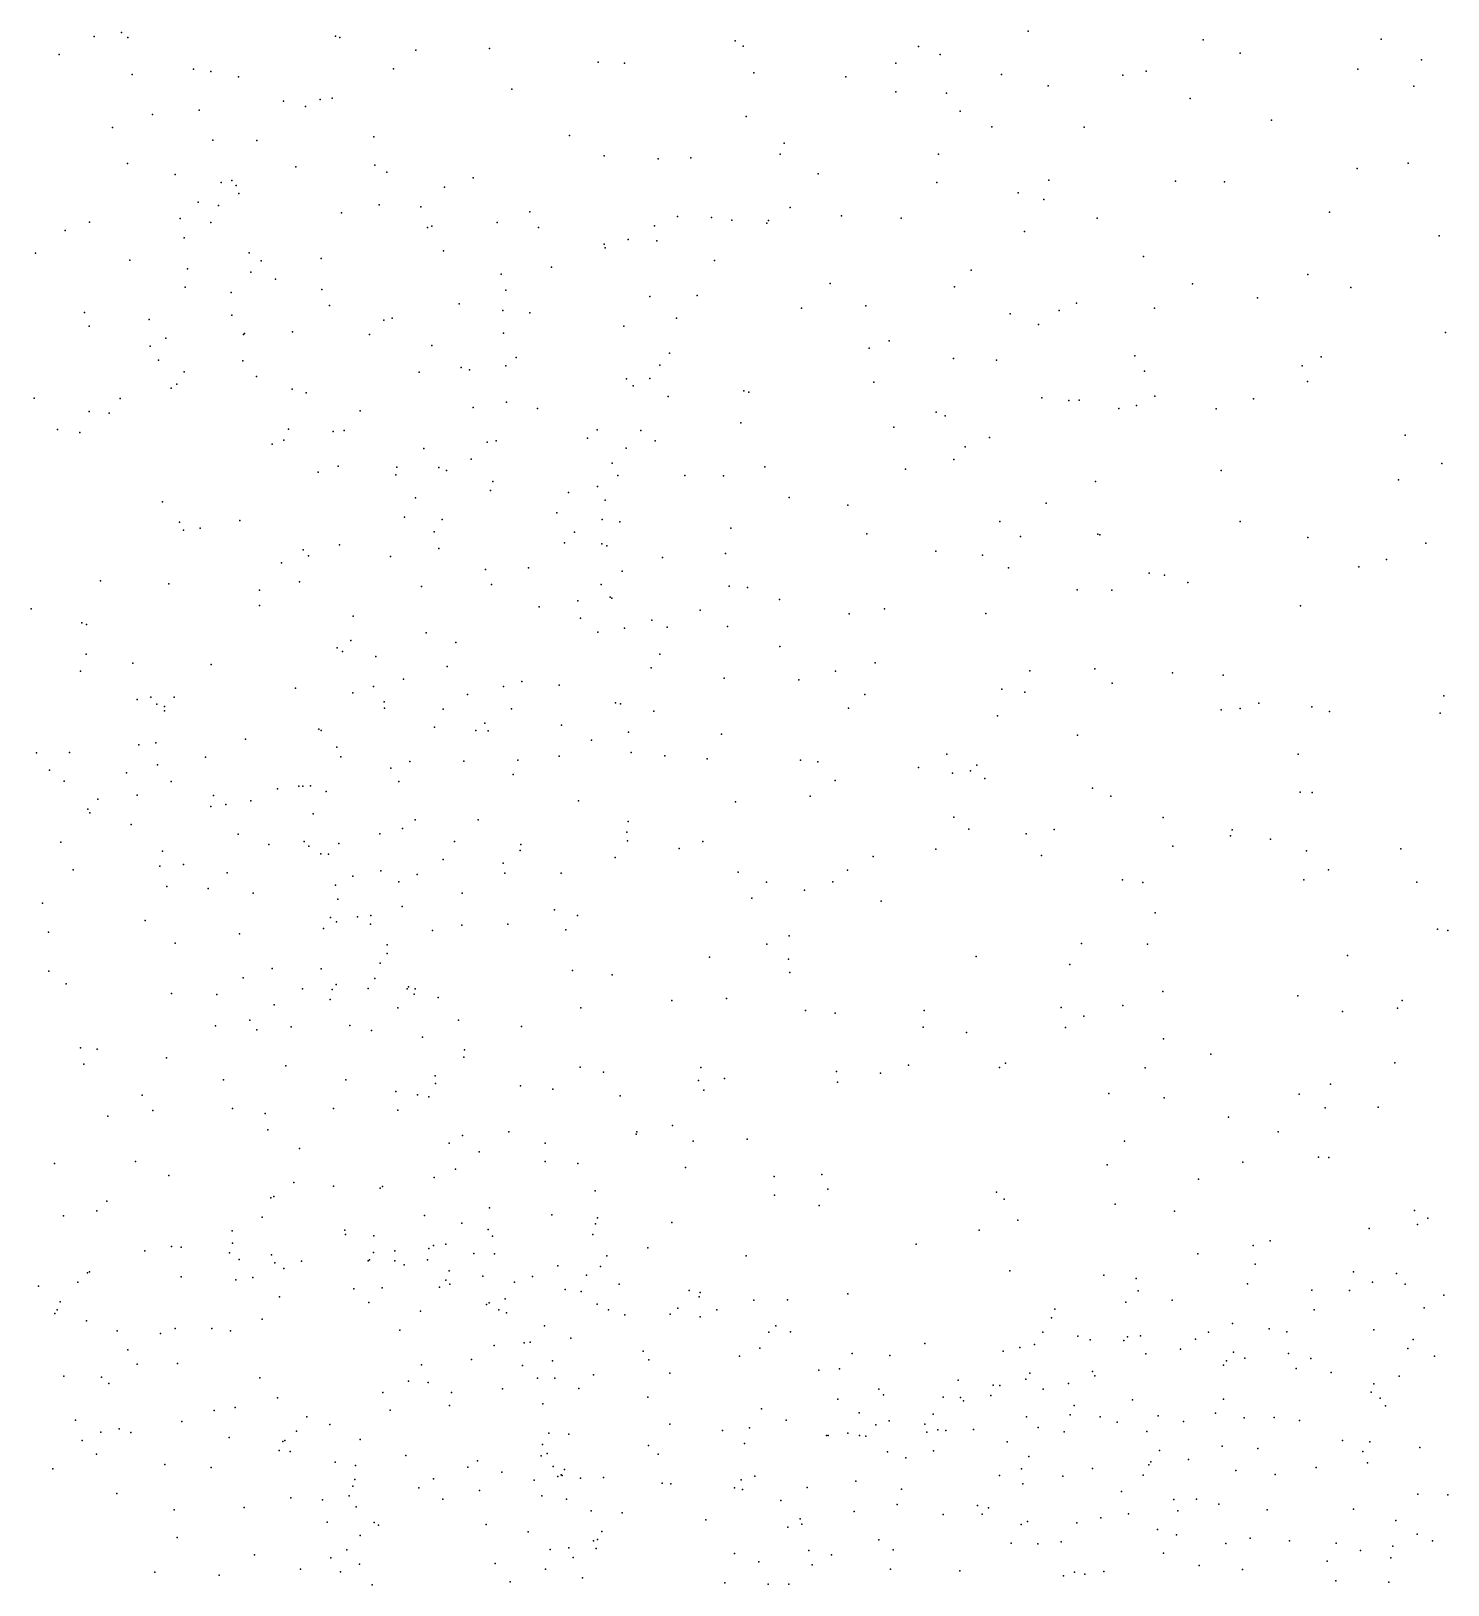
# Model space of a CAD drawing. Header units: metres. Extents: x -25 to 25, y -27.8 to 27.8.
# Drawn here: x -11.031 to -9.485, y 8.495 to 10.191 of the extents above; entities that cross this region are included whole.
import ezdxf

# ---------------------------------------------------------------- set-up
doc = ezdxf.new("R2010")
doc.units = ezdxf.units.M

msp = doc.modelspace()

# ---------------------------------------------------------------- linework, layer by layer
for p in [(-10.9618, 10.1854, -3.8056), (-10.9321, 10.1897, -3.5195), (-10.925, 10.1843, -4.3951), (-10.6984, 10.186, 12.0343), (-10.6939, 10.1845, 11.5086), (-10.2625, 10.1807, 17.246), (-9.9424, 10.1914, 3.8573), (-9.7517, 10.1819, 18.0868), (-9.5572, 10.1824, -1.871), (-11.0001, 10.1657, -14.2243), (-10.611, 10.1707, -13.2384), (-10.5304, 10.1723, 15.4967), (-10.2536, 10.175, 17.5571), (-10.0622, 10.1744, -6.3778), (-10.0385, 10.166, -12.1873), (-9.7112, 10.1673, -11.6834), (-9.5134, 10.1599, 11.2768), (-10.9203, 10.1439, -4.7034), (-10.8536, 10.1497, -3.2432), (-10.8347, 10.1472, 12.1819), (-10.8045, 10.1416, -4.2512), (-10.6351, 10.1502, -13.9138), (-10.4119, 10.1573, 15.638), (-10.3832, 10.1562, 10.4291), (-10.2418, 10.1457, 13.4591), (-10.087, 10.1564, 13.553), (-9.9716, 10.1439, 18.0118), (-9.8393, 10.1433, -13.0281), (-9.8137, 10.1478, 13.3963), (-9.5828, 10.15, 11.0982), (-10.5061, 10.1279, 13.1935), (-10.1416, 10.1413, 17.8274), (-10.087, 10.1251, 10.2736), (-9.9208, 10.1315, -13.329), (-9.5216, 10.1311, -5.7143), (-10.7551, 10.1148, -4.0082), (-10.7314, 10.1089, -12.6562), (-10.7154, 10.1166, 11.6712), (-10.702, 10.118, 10.7351), (-10.0318, 10.1238, -13.4895), (-9.7659, 10.1177, 13.5982), (-10.8983, 10.1005, -2.5809), (-10.8472, 10.1052, -1.6665), (-10.2504, 10.0982, 16.079), (-10.0169, 10.1039, 13.7441), (-9.6769, 10.0942, 13.2486), (-10.942, 10.086, -14.0168), (-10.6567, 10.0761, -13.4263), (-10.443, 10.0775, -1.6469), (-9.9823, 10.0868, -6.2506), (-9.8816, 10.0864, -12.6694), (-10.8325, 10.0725, 10.9619), (-10.7845, 10.0718, -4.5357), (-10.2132, 10.0572, 16.7713), (-10.209, 10.069, -6.1647), (-10.0406, 10.0571, 3.6971), (-10.9253, 10.0469, 12.9973), (-10.7419, 10.0433, 15.2026), (-10.6557, 10.0449, 13.2624), (-10.4053, 10.0552, 6.8468), (-10.3463, 10.0519, 13.6051), (-10.3107, 10.0531, -5.997), (-9.5834, 10.0414, -11.574), (-9.5279, 10.0474, 13.1157), (-10.8735, 10.0348, -4.8977), (-10.8233, 10.0262, 11.8462), (-10.8115, 10.0283, 11.4648), (-10.8069, 10.0228, -13.9974), (-10.6423, 10.0375, -4.1715), (-10.5482, 10.0314, -13.0006), (-10.1716, 10.0356, 3.8607), (-10.0422, 10.0262, -1.8635), (-9.9199, 10.0285, -11.9998), (-9.7819, 10.0275, 10.0256), (-9.7283, 10.0269, -11.422), (-10.8041, 10.0143, -16.2672), (-10.5794, 10.0211, 13.4699), (-9.9534, 10.0147, 18.152), (-9.9253, 10.0077, 3.8171), (-10.8484, 10.0048, 13.188), (-10.8262, 10.0012, 11.6917), (-10.6919, 9.9929, -3.6169), (-10.651, 10.0016, -5.7108), (-10.6052, 9.9994, -1.5995), (-10.4865, 9.9942, -16.5304), (-10.3254, 9.9891, 17.13), (-10.2023, 9.9989, 4.0807), (-10.1464, 9.9899, 10.2296), (-9.6138, 9.9938, -17.3919), (-10.9936, 9.9736, 12.1496), (-10.9671, 9.9829, -2.487), (-10.8679, 9.987, -2.6928), (-10.8347, 9.9826, -2.8544), (-10.5982, 9.977, -3.8156), (-10.5932, 9.9784, 15.3767), (-10.5219, 9.9825, 13.6257), (-10.4771, 9.9772, -11.6709), (-10.3502, 9.9788, -5.8663), (-10.2883, 9.9878, 16.2536), (-10.2661, 9.9851, 16.4163), (-10.2278, 9.9816, -17.1253), (-10.2259, 9.9845, -13.6771), (-10.0812, 9.9872, -5.9882), (-9.9465, 9.9727, 13.8686), (-9.8673, 9.9872, -13.3046), (-10.8635, 9.9656, 14.892), (-10.4052, 9.9588, 6.6656), (-10.3792, 9.964, -13.7447), (-10.3478, 9.9624, 17.535), (-9.4939, 9.9679, -5.775), (-11.0257, 9.949, 14.4273), (-10.9228, 9.9414, 14.6948), (-10.7926, 9.9492, -12.0562), (-10.7795, 9.9406, -3.0631), (-10.7142, 9.9432, 10.7126), (-10.5805, 9.9517, -4.3523), (-10.4043, 9.9549, 15.8993), (-10.285, 9.9411, 17.7466), (-9.8167, 9.9455, -11.8625), (-10.86, 9.932, -5.2161), (-10.791, 9.9283, -13.9679), (-10.5177, 9.9262, 15.5908), (-10.4628, 9.9336, -13.195), (-10.0049, 9.9306, -12.1419), (-9.6372, 9.9257, 13.4453), (-10.8627, 9.912, 11.5708), (-10.8122, 9.9059, 10.9077), (-10.764, 9.9207, 13.4245), (-10.7133, 9.9092, 13.6348), (-10.5125, 9.9088, -3.9655), (-10.1588, 9.9158, 13.9057), (-10.0228, 9.9124, -11.4783), (-9.7632, 9.9156, 18.3686), (-9.5905, 9.9116, -1.898), (-10.7051, 9.8919, 15.078), (-10.5635, 9.8936, -4.5446), (-10.3555, 9.9016, 6.8482), (-10.3039, 9.9027, -11.5644), (-10.1901, 9.8891, -5.7036), (-10.1197, 9.8914, -13.5982), (-9.8899, 9.8946, -5.8843), (-9.8047, 9.8889, -1.9114), (-9.6922, 9.9004, 13.6723), (-10.9723, 9.8844, -14.5892), (-10.9019, 9.8765, 14.5013), (-10.8115, 9.8814, -5.4594), (-10.6456, 9.876, -11.8032), (-10.6366, 9.8779, -4.7548), (-10.5158, 9.8864, -5.6639), (-10.4865, 9.8839, -4.1923), (-10.3262, 9.8781, 10.2584), (-9.9624, 9.8829, -1.9096), (-9.9312, 9.871, -12.0068), (-9.9089, 9.8865, -12.6302), (-10.9673, 9.8692, 14.1631), (-10.8835, 9.8564, -1.6132), (-10.799, 9.8601, 14.7456), (-10.7977, 9.8612, -13.9135), (-10.7455, 9.863, 14.8971), (-10.6613, 9.8601, -5.599), (-10.5153, 9.8617, 13.8142), (-10.3837, 9.8694, 16.1026), (-10.0944, 9.8532, 3.9979), (-9.4871, 9.8625, -11.5571), (-10.9009, 9.8476, 14.3172), (-10.5932, 9.8481, -13.8167), (-10.3339, 9.8398, -5.6402), (-10.116, 9.8454, 18.1293), (-9.826, 9.8369, 9.9321), (-10.8918, 9.8324, 13.0369), (-10.8638, 9.8194, 14.0499), (-10.7996, 9.8316, -12.5469), (-10.6073, 9.8193, -16.4186), (-10.5615, 9.8242, 10.3836), (-10.5523, 9.8216, -3.5797), (-10.5127, 9.8261, -13.6506), (-10.5015, 9.8353, -1.7019), (-10.3445, 9.8267, 16.9576), (-10.024, 9.834, -12.4179), (-9.9771, 9.8323, 3.7179), (-9.8157, 9.8204, 13.8687), (-9.6434, 9.8259, 9.8604), (-9.623, 9.836, -11.6473), (-10.8716, 9.8062, -2.6913), (-10.7847, 9.8143, -2.9279), (-10.381, 9.8119, 17.279), (-10.3737, 9.8041, 17.6102), (-10.3555, 9.8121, 16.5674), (-10.111, 9.8081, 10.0827), (-9.6379, 9.8088, 13.1069), (-11.0275, 9.7907, 11.935), (-10.9336, 9.7904, 11.6871), (-10.8777, 9.8018, 11.1834), (-10.7458, 9.8007, 13.8518), (-10.7306, 9.7967, -5.0468), (-10.512, 9.7864, -16.8198), (-10.3355, 9.7926, 17.7846), (-10.253, 9.7989, 14.0087), (-10.2475, 9.7974, -17.2701), (-9.9276, 9.7912, 13.9762), (-9.8981, 9.7883, -17.4833), (-9.8869, 9.7886, -5.6885), (-9.8042, 9.7929, -11.835), (-9.6967, 9.7901, 13.3423), (-10.9674, 9.7762, -13.9456), (-10.9455, 9.7745, 12.8709), (-10.6715, 9.7771, 10.5529), (-10.5483, 9.7804, 6.6563), (-10.478, 9.7794, 15.9944), (-10.0431, 9.7754, -12.1932), (-10.0331, 9.7713, -13.5136), (-9.8435, 9.7796, -13.1912), (-9.8245, 9.7828, -12.9702), (-9.7374, 9.7792, 18.5043), (-11.0017, 9.7566, -14.7769), (-10.9776, 9.7533, 13.8687), (-10.7499, 9.7569, 13.5685), (-10.7009, 9.7545, 14.5076), (-10.6889, 9.7553, -14.1775), (-10.4131, 9.7563, 7.1001), (-10.3652, 9.7553, -4.321), (-10.2561, 9.7638, 10.136), (-10.0892, 9.7592, 13.9983), (-10.7676, 9.7405, -5.4084), (-10.755, 9.745, -5.1901), (-10.6022, 9.7357, 15.1434), (-10.5328, 9.7428, 13.9996), (-10.5232, 9.7443, -12.9461), (-10.4236, 9.747, -4.6085), (-10.3811, 9.7363, -17.0924), (-10.3495, 9.7441, -4.101), (-10.0115, 9.7378, 18.3757), (-9.9847, 9.748, -12.5579), (-9.5313, 9.7503, 18.5985), (-10.5503, 9.724, 15.8013), (-10.3964, 9.7197, -1.8329), (-10.0237, 9.7238, 9.9635), (-9.4912, 9.7194, -1.891), (-10.7174, 9.7099, 13.29), (-10.6957, 9.7167, -3.0503), (-10.6328, 9.707, -1.6739), (-10.6315, 9.7153, 13.7548), (-10.5857, 9.7149, 15.5941), (-10.5772, 9.7118, -3.3849), (-10.3905, 9.7062, 16.8444), (-10.3174, 9.7063, 6.9409), (-10.2749, 9.7059, 18.0212), (-10.2299, 9.7158, -5.4972), (-10.0766, 9.7134, -5.5167), (-9.7319, 9.7117, 13.4717), (-9.5386, 9.7015, -11.5799), (-10.5295, 9.6901, 10.2596), (-10.5268, 9.6997, -4.8974), (-10.4443, 9.6879, 16.339), (-10.4126, 9.6944, -3.7432), (-9.8691, 9.6999, -11.4765), (-10.8872, 9.6775, 11.3035), (-10.6111, 9.6818, 14.3255), (-10.4041, 9.6794, -4.7536), (-10.2034, 9.6823, 18.204), (-10.1392, 9.6739, 13.8728), (-9.9228, 9.676, -13.3215), (-10.8689, 9.6553, -13.8495), (-10.803, 9.6573, -12.1249), (-10.6232, 9.6609, -3.1759), (-10.582, 9.6582, 13.449), (-10.4568, 9.6656, -3.5743), (-10.4076, 9.6584, 13.8186), (-10.3882, 9.6556, 17.1106), (-9.9736, 9.6562, 13.8006), (-9.7112, 9.656, -5.6513), (-10.8644, 9.6468, 11.1344), (-10.8463, 9.649, 12.9485), (-10.5909, 9.6447, -16.6286), (-10.4377, 9.6446, -13.9591), (-10.267, 9.6489, -1.9128), (-10.1185, 9.6426, -17.416), (-9.951, 9.6398, -11.9905), (-9.8666, 9.6423, 13.6245), (-9.8645, 9.6415, -5.5243), (-9.6372, 9.6387, 12.9393), (-10.7336, 9.6253, 13.088), (-10.7281, 9.6185, -13.7657), (-10.6942, 9.6305, -12.6984), (-10.6385, 9.6181, -5.2566), (-10.5858, 9.6265, 7.0968), (-10.4485, 9.6327, 16.6223), (-10.408, 9.6318, -5.4182), (-10.4024, 9.6295, -13.2481), (-10.3416, 9.6167, 10.0521), (-10.2728, 9.6211, 13.7411), (-10.0435, 9.6238, -13.4437), (-9.9923, 9.6194, -1.9814), (-9.5087, 9.6325, 9.7096), (-10.7573, 9.6112, 10.8342), (-10.5347, 9.6036, 16.082), (-10.488, 9.6055, 16.462), (-10.3857, 9.6021, 17.7673), (-9.9642, 9.6054, -12.7227), (-9.8104, 9.5998, -1.9567), (-9.5819, 9.6067, -11.4874), (-9.5516, 9.6147, 12.8109), (-10.9551, 9.5915, -1.5602), (-10.8802, 9.5881, 14.0876), (-10.7377, 9.5904, -2.7546), (-10.6045, 9.5853, -14.3462), (-10.5281, 9.5875, 14.1536), (-10.4084, 9.5873, 17.4418), (-10.2687, 9.5854, -13.6009), (-10.2487, 9.5842, -11.5732), (-9.7939, 9.5976, 9.7411), (-9.7683, 9.5895, 2.7976), (-10.7816, 9.5811, -1.6222), (-10.4339, 9.5696, 14.4157), (-10.3987, 9.5734, -4.9405), (-10.397, 9.5726, -13.5414), (-10.214, 9.5711, 9.9235), (-9.889, 9.5814, -12.9946), (-9.8514, 9.5813, -11.8488), (-11.0307, 9.5609, -15.0062), (-10.7814, 9.5643, -12.5125), (-10.6792, 9.5528, 6.7314), (-10.4761, 9.5631, 14.596), (-10.431, 9.5507, -1.8966), (-10.3533, 9.5485, 13.42), (-10.3006, 9.5593, -5.3138), (-10.1379, 9.5552, 18.4201), (-10.0993, 9.5609, -12.3815), (-9.9886, 9.5556, 18.5597), (-9.6454, 9.564, 9.6831), (-10.9752, 9.5457, 20.23), (-10.9702, 9.5439, 11.4845), (-10.5994, 9.5348, 15.8301), (-10.4121, 9.5354, 17.2436), (-10.3831, 9.5396, 17.9547), (-10.3364, 9.5407, 18.1275), (-10.2707, 9.5415, -3.8728), (-10.6967, 9.5184, 10.4703), (-10.6907, 9.5141, 6.8948), (-10.6817, 9.5264, -16.3685), (-10.567, 9.524, -3.0588), (-10.2136, 9.5198, -4.0936), (-10.9705, 9.5115, 20.3782), (-10.9197, 9.5015, -2.5036), (-10.834, 9.5, -13.7576), (-10.6546, 9.5089, 14.3058), (-10.5765, 9.498, -1.8403), (-10.3447, 9.5112, -5.1727), (-10.1094, 9.5019, 9.7789), (-10.9768, 9.4927, 19.9016), (-10.6241, 9.484, -11.8843), (-10.4953, 9.4815, 13.1248), (-10.3541, 9.4965, 6.9115), (-10.2744, 9.485, -5.0288), (-10.193, 9.4834, -4.8706), (-10.1528, 9.4928, -4.6521), (-9.9408, 9.4933, 9.6829), (-9.8699, 9.4952, 2.6081), (-9.785, 9.4911, 13.0931), (-9.7296, 9.4883, -11.7259), (-10.9, 9.4645, 19.9964), (-10.8745, 9.4644, 20.0822), (-10.7422, 9.4742, 7.0443), (-10.6794, 9.4691, 10.3229), (-10.6569, 9.476, 15.5249), (-10.5546, 9.4672, 16.4177), (-10.515, 9.476, 16.7062), (-10.4545, 9.4775, 7.0704), (-10.1208, 9.4673, -4.4524), (-9.9713, 9.473, 13.3452), (-9.9462, 9.4697, -11.5588), (-9.8508, 9.4796, 2.4497), (-9.4889, 9.4659, -5.5184), (-10.915, 9.462, -15.9187), (-10.8933, 9.4567, 12.6973), (-10.8851, 9.4494, 20.3578), (-10.885, 9.4542, -14.8624), (-10.6455, 9.4595, -2.7408), (-10.6451, 9.4524, -14.5344), (-10.5809, 9.4513, 16.1333), (-10.5063, 9.4517, -16.9305), (-10.3928, 9.4581, -14.2837), (-10.3876, 9.4573, 9.9178), (-10.3511, 9.4492, 13.1749), (-10.1388, 9.4524, -4.2525), (-9.732, 9.4505, 2.3114), (-9.7114, 9.452, 2.5526), (-9.691, 9.4578, -1.952), (-9.633, 9.4537, -5.4507), (-9.6138, 9.4486, 18.7893), (-9.4928, 9.4468, 12.6222), (-10.7167, 9.4294, 10.9027), (-10.5905, 9.4317, -12.7401), (-10.5355, 9.4361, -13.6183), (-10.4518, 9.434, 17.6046), (-9.976, 9.444, -13.0859), (-10.9131, 9.4125, -1.6246), (-10.8944, 9.4146, 14.573), (-10.7967, 9.4185, 20.1502), (-10.7143, 9.4279, 14.6304), (-10.5452, 9.4279, 6.828), (-10.5318, 9.4277, 10.022), (-10.4191, 9.4176, -1.9973), (-10.3786, 9.4262, -3.5501), (-10.2773, 9.4239, 9.7913), (-9.8886, 9.4228, 18.7074), (-11.0248, 9.4036, 19.7215), (-10.9886, 9.4042, 20.5963), (-10.8403, 9.3991, 19.9647), (-10.6969, 9.4099, 14.8094), (-10.6926, 9.3992, 10.7026), (-10.4994, 9.3956, -2.9983), (-10.4543, 9.4, -3.2741), (-10.376, 9.4039, -13.5226), (-10.339, 9.4005, -13.8363), (-10.2928, 9.3971, -3.7174), (-10.191, 9.3958, -13.3983), (-10.0314, 9.4021, -12.914), (-9.6478, 9.4023, -17.4879), (-11.0106, 9.3846, 14.6751), (-10.9264, 9.3817, 19.802), (-10.8926, 9.3907, 11.3755), (-10.638, 9.3868, -16.5204), (-10.6174, 9.3941, 15.9127), (-10.5584, 9.3947, 6.9826), (-10.5045, 9.3799, 17.9767), (-10.1721, 9.3939, -11.6456), (-10.0622, 9.3875, -12.2563), (-10.0252, 9.3816, -4.842), (-10.0056, 9.3841, 13.1936), (-9.9987, 9.3901, -2.071), (-10.9945, 9.3728, -15.2573), (-10.8777, 9.3723, 20.4927), (-10.7619, 9.3644, 20.2609), (-10.7384, 9.3673, 15.1359), (-10.7341, 9.3674, 15.3567), (-10.7258, 9.3678, 11.1023), (-10.7085, 9.3615, -12.1423), (-10.6295, 9.3723, 7.1278), (-10.1532, 9.3734, -12.6181), (-9.9898, 9.3757, -5.1459), (-9.8725, 9.3652, 9.4774), (-10.9577, 9.353, 19.7164), (-10.9151, 9.3573, 20.5803), (-10.8346, 9.3452, 19.875), (-10.8315, 9.3572, 7.092), (-10.8183, 9.3474, 14.8823), (-10.791, 9.3514, 20.3971), (-10.4332, 9.3512, -12.922), (-10.2619, 9.35, 18.5013), (-10.1804, 9.3565, 9.6035), (-9.8522, 9.3563, -11.8817), (-9.6456, 9.3609, 9.4571), (-9.6325, 9.3603, 12.6731), (-10.9687, 9.342, -15.5859), (-10.9666, 9.3382, -13.79), (-10.7227, 9.337, 20.1314), (-10.6115, 9.3306, 16.3283), (-10.5429, 9.3304, 12.8859), (-10.3791, 9.3287, 18.3812), (-10.0236, 9.3333, 18.7011), (-9.7954, 9.3329, 12.8426), (-10.9214, 9.3253, 12.5886), (-10.8048, 9.3148, 20.4776), (-10.6501, 9.3151, -13.6), (-10.6253, 9.3209, 16.0548), (-10.3806, 9.3172, -17.0985), (-10.0072, 9.3205, -17.418), (-9.9447, 9.3151, -4.6196), (-9.9142, 9.3201, -12.0361), (-9.7217, 9.313, 18.8866), (-9.7201, 9.3197, -11.6629), (-10.9982, 9.3063, 19.6455), (-10.8873, 9.2965, 15.1896), (-10.7714, 9.3037, -16.051), (-10.7325, 9.3068, 15.6088), (-10.7276, 9.3018, 20.3346), (-10.7145, 9.2936, 20.051), (-10.695, 9.3047, 15.7708), (-10.5686, 9.3068, -1.9913), (-10.497, 9.2969, -2.8713), (-10.4961, 9.3037, -14.5264), (-10.3798, 9.3077, -13.6029), (-10.3233, 9.2992, 9.6578), (-10.2976, 9.3069, 12.9987), (-10.0433, 9.2984, -4.2466), (-9.7846, 9.3017, -5.1289), (-9.6782, 9.3096, 2.6857), (-9.639, 9.2967, -5.1916), (-9.5358, 9.299, -1.913), (-10.8901, 9.2801, -2.3596), (-10.8642, 9.2818, 20.6043), (-10.706, 9.293, 10.414), (-10.581, 9.2871, 16.7082), (-10.5154, 9.2833, 17.6408), (-10.3934, 9.2893, -13.1491), (-10.1119, 9.2906, -2.1302), (-9.928, 9.2915, 12.9342), (-10.9848, 9.2759, 20.7092), (-10.8167, 9.2727, 19.8092), (-10.6794, 9.2689, 20.171), (-10.6491, 9.2749, 10.0259), (-10.6294, 9.2627, 10.9473), (-10.6093, 9.271, 18.0339), (-10.5137, 9.2722, 16.9561), (-10.4522, 9.2724, -13.4442), (-10.259, 9.2733, -13.3031), (-10.2281, 9.2624, -3.8171), (-10.1556, 9.263, -3.9873), (-10.1398, 9.2756, 13.0056), (-9.8396, 9.2652, -4.8213), (-9.8176, 9.2622, 2.7497), (-9.6419, 9.2649, -11.7843), (-9.6147, 9.2761, 12.5239), (-9.5186, 9.2624, -17.3508), (-10.8826, 9.2578, -15.0802), (-10.8375, 9.2555, -13.6884), (-10.7885, 9.2506, 20.5459), (-10.6986, 9.2594, 12.6993), (-10.6958, 9.2438, -2.4495), (-10.5603, 9.2506, -2.6409), (-10.2442, 9.2452, 18.6143), (-10.1867, 9.2536, -14.0787), (-11.0181, 9.2396, 12.4424), (-10.66, 9.226, 11.151), (-10.6259, 9.236, 16.5158), (-10.4595, 9.2323, 17.4367), (-10.4343, 9.226, -3.1037), (-10.1031, 9.2417, 9.4063), (-9.8041, 9.2291, -2.1016), (-10.9061, 9.2207, 20.6845), (-10.7114, 9.2121, 19.9021), (-10.704, 9.2239, 10.2517), (-10.6973, 9.2191, 20.4153), (-10.6743, 9.2245, 20.3088), (-10.6602, 9.2167, 20.0624), (-10.5928, 9.2096, -12.411), (-10.5607, 9.2155, -12.0826), (-10.5106, 9.2165, 9.7707), (-10.4471, 9.2105, 12.8001), (-9.4957, 9.2112, 19.0155), (-9.4845, 9.2098, -11.8698), (-11.0116, 9.2081, 15.2127), (-10.8736, 9.196, 19.668), (-10.8031, 9.206, -15.8106), (-10.6422, 9.194, -16.3997), (-10.2277, 9.1949, -12.8025), (-10.2033, 9.2041, -17.2237), (-9.8844, 9.1954, 9.3216), (-9.8125, 9.195, 12.5705), (-10.642, 9.1846, 17.8075), (-10.2903, 9.1808, 9.4462), (-10.204, 9.1785, -12.6005), (-9.9994, 9.1812, -2.2095), (-9.5941, 9.1823, -4.9609), (-11.0114, 9.1652, 20.7977), (-10.7991, 9.1581, 11.4165), (-10.7676, 9.1684, 20.6126), (-10.7141, 9.1679, 15.953), (-10.6498, 9.174, -2.0846), (-10.44, 9.1661, 17.2073), (-10.3966, 9.1612, -3.3384), (-10.2026, 9.1638, 12.8355), (-9.8971, 9.1728, 18.9329), (-10.9924, 9.1517, 11.5807), (-10.8774, 9.1411, 15.5918), (-10.7346, 9.1462, 18.0855), (-10.7022, 9.1455, 20.5403), (-10.6977, 9.1507, 11.2876), (-10.6629, 9.1463, 20.4482), (-10.6554, 9.1575, -13.5018), (-10.6202, 9.146, 20.2869), (-10.6189, 9.1481, 10.6966), (-10.6114, 9.1462, 20.1799), (-9.7957, 9.1432, -12.0393), (-10.8279, 9.1398, -1.9195), (-10.7653, 9.1288, 19.7163), (-10.7044, 9.1344, 16.1952), (-10.6306, 9.1253, 19.9358), (-10.6128, 9.1404, 20.0868), (-10.5864, 9.1367, 17.6354), (-10.4306, 9.1252, -13.2024), (-10.3316, 9.1335, -12.9711), (-10.2719, 9.1356, -3.6988), (-9.9066, 9.1258, -12.2402), (-9.8394, 9.128, -11.8273), (-9.6484, 9.1386, -11.942), (-9.5397, 9.125, 2.1452), (-9.5346, 9.1335, 9.4031), (-10.792, 9.112, 15.776), (-10.5641, 9.1118, 11.0134), (-10.1854, 9.1226, 18.7685), (-10.1531, 9.1195, -11.8825), (-10.056, 9.1225, 18.8669), (-9.8818, 9.1161, 2.5649), (-9.5995, 9.1212, -4.7613), (-10.8296, 9.1058, 19.6396), (-10.7842, 9.1015, 20.6877), (-10.7469, 9.1047, 17.927), (-10.6827, 9.1061, 19.8272), (-10.6592, 9.1006, 10.5324), (-10.6036, 9.0932, 12.5855), (-10.4955, 9.1051, -2.257), (-10.057, 9.1044, -4.0576), (-10.0097, 9.0983, 12.6116), (-9.902, 9.1038, 2.2959), (-9.7949, 9.0914, -2.1858), (-10.9766, 9.0816, -2.217), (-10.9586, 9.0803, 20.8369), (-10.5576, 9.0795, 18.4979), (-9.7432, 9.0746, 12.2991), (-10.9733, 9.0639, 19.4762), (-10.8828, 9.0708, 19.5664), (-10.7528, 9.0621, -2.1738), (-10.5586, 9.0716, -2.4829), (-10.4314, 9.0607, -2.8902), (-10.2999, 9.0603, -17.0106), (-10.073, 9.0626, -14.1148), (-9.9738, 9.0604, 12.4656), (-9.9672, 9.065, -4.1849), (-9.8148, 9.0597, 19.0884), (-9.5423, 9.0653, -2.0246), (-10.8208, 9.0468, -15.478), (-10.6871, 9.0469, 19.7652), (-10.5899, 9.0511, 9.7439), (-10.5893, 9.0429, 20.0159), (-10.4966, 9.0403, -16.7543), (-10.406, 9.0552, -12.2173), (-10.3022, 9.046, -12.6362), (-10.2739, 9.0482, 12.6391), (-10.1518, 9.056, -3.9331), (-10.1507, 9.0441, 9.3526), (-10.1037, 9.054, -2.3151), (-9.6128, 9.0421, -12.1471), (-10.9093, 9.0301, 12.3846), (-10.6325, 9.0341, -16.2322), (-10.6089, 9.0303, 19.9049), (-10.5966, 9.0281, 20.4357), (-10.4614, 9.0367, -2.7259), (-10.3877, 9.0293, -3.4593), (-10.2967, 9.0356, -2.3358), (-9.8547, 9.032, 9.3663), (-9.7942, 9.0273, 2.1108), (-9.6469, 9.0313, 9.4774), (-10.9469, 9.0072, 15.6691), (-10.898, 9.0132, 19.5054), (-10.8109, 9.0154, 20.7748), (-10.7753, 9.0099, 19.6117), (-10.7008, 9.0156, 20.6691), (-10.6306, 9.0137, 20.5369), (-9.724, 9.006, -17.2018), (-9.6185, 9.0163, -11.9275), (-9.5606, 9.0171, 2.4393), (-10.7723, 8.9921, -13.5619), (-10.5095, 8.9901, 12.4876), (-10.3696, 8.9901, -14.5189), (-10.3308, 8.9968, -13.2125), (-9.6699, 8.9899, 12.1634), (-10.7379, 8.972, 20.7463), (-10.5745, 8.9778, 11.1878), (-10.5599, 8.986, 20.2273), (-10.4698, 8.9778, 17.3355), (-10.3705, 8.9876, -12.8437), (-10.3082, 8.9799, -13.4633), (-10.2494, 8.9819, -13.6818), (-9.8376, 8.98, -12.3501), (-11.0051, 8.9556, -1.7826), (-10.9168, 8.9575, -2.135), (-10.5417, 8.9681, -13.1798), (-10.4695, 8.9575, -13.0287), (-10.4342, 8.9556, 9.4244), (-9.7082, 8.957, -4.3651), (-9.6259, 8.9624, -12.284), (-9.6143, 8.9619, 2.0531), (-10.8803, 8.9422, 20.8917), (-10.5909, 8.9403, 19.8827), (-10.5675, 8.9493, 19.9905), (-10.3164, 8.951, 12.4458), (-10.2198, 8.9411, -3.8404), (-10.1679, 8.9435, -14.4572), (-9.8565, 8.9539, 12.2151), (-9.7567, 8.9382, 19.2192), (-10.744, 8.9347, 16.3859), (-10.7006, 8.9306, 19.6511), (-10.6497, 8.9284, 11.3321), (-10.6472, 8.9304, 19.7246), (-10.4151, 8.9257, 18.7345), (-10.2193, 8.9209, -2.4325), (-10.1611, 8.9274, -12.6091), (-9.9773, 8.924, -12.1588), (-10.959, 8.9037, 12.1936), (-10.9479, 8.9142, 20.942), (-10.769, 8.9179, 20.8388), (-10.7657, 8.9196, 19.5528), (-10.5304, 8.9072, 20.2552), (-10.1707, 8.9096, -12.5237), (-9.9686, 8.9165, -12.4959), (-9.8477, 8.9111, -2.3456), (-9.5208, 8.9043, 19.2746), (-10.9953, 8.8985, 19.2922), (-10.7786, 8.8967, 12.2625), (-10.6012, 8.8987, 10.6228), (-10.5608, 8.8902, 20.458), (-10.4623, 8.8994, 12.2553), (-10.4148, 8.8895, -3.2466), (-10.4124, 8.8962, -3.0297), (-10.3313, 8.8912, -3.6853), (-9.9538, 8.8935, 19.1338), (-9.783, 8.9033, -12.0629), (-9.5178, 8.8887, -2.0999), (-9.5064, 8.8959, 9.6592), (-10.8113, 8.8819, 20.9286), (-10.6884, 8.8827, 17.5824), (-10.6874, 8.8781, 16.6465), (-10.6568, 8.8765, -13.3595), (-10.5317, 8.8833, 20.3518), (-10.5271, 8.8763, 11.0362), (-10.4177, 8.8779, -3.401), (-9.996, 8.8828, 2.4114), (-9.6786, 8.8709, -2.2649), (-9.5703, 8.8844, -4.3947), (-10.9066, 8.8602, -13.8444), (-10.8774, 8.8649, 19.3714), (-10.8669, 8.864, 18.2608), (-10.8143, 8.858, 21.0279), (-10.8108, 8.8685, 15.9544), (-10.7683, 8.8559, 16.2246), (-10.6569, 8.8582, 21.091), (-10.6339, 8.86, 21.1941), (-10.5965, 8.8628, 20.7075), (-10.5916, 8.8659, 16.8554), (-10.5781, 8.8675, 20.6042), (-10.5476, 8.8574, 21.1639), (-10.5249, 8.8568, 21.3146), (-10.4025, 8.8545, -16.7245), (-10.3578, 8.8633, 12.1235), (-10.2502, 8.8548, 9.4284), (-10.0648, 8.8673, 12.1473), (-9.7574, 8.8567, -12.4741), (-9.6969, 8.8661, -17.0403), (-10.9691, 8.8363, 19.2177), (-10.9668, 8.8371, 11.9401), (-10.8037, 8.8506, -15.2666), (-10.7646, 8.8472, 21.273), (-10.7547, 8.8409, -15.6579), (-10.7356, 8.8489, 11.4595), (-10.663, 8.8493, 21.3905), (-10.6615, 8.8502, 10.3765), (-10.6339, 8.8491, 21.0044), (-10.6237, 8.8448, 20.8146), (-10.5982, 8.8502, 12.1148), (-10.5745, 8.8383, 21.507), (-10.4558, 8.8436, 21.44), (-10.4092, 8.8429, 21.2875), (-9.9626, 8.8383, -17.0274), (-9.6947, 8.8454, 22.4983), (-9.5874, 8.8371, 22.4601), (-11.0225, 8.8217, 19.1428), (-10.9797, 8.8259, 21.1276), (-10.867, 8.8317, 21.2022), (-10.8072, 8.8285, 21.3962), (-10.7886, 8.8311, 19.4221), (-10.6477, 8.8196, 21.5532), (-10.585, 8.8204, -16.2092), (-10.5781, 8.8282, 19.8179), (-10.5736, 8.8237, 11.1945), (-10.5376, 8.8326, 20.9416), (-10.503, 8.8259, 20.1316), (-10.4835, 8.832, 21.0164), (-10.4244, 8.8334, 17.2022), (-10.3888, 8.8236, 21.082), (-9.86, 8.8337, 9.5808), (-9.8247, 8.8298, 12.0785), (-9.7032, 8.8242, 22.6809), (-9.5668, 8.8259, 22.3209), (-9.5406, 8.8355, 22.5381), (-9.531, 8.8237, 22.6341), (-10.9991, 8.8043, -2.1397), (-10.7597, 8.81, 21.5406), (-10.6783, 8.8185, 18.5522), (-10.662, 8.8037, 19.579), (-10.5308, 8.8032, 10.8955), (-10.5133, 8.8077, 21.6145), (-10.448, 8.818, -2.6791), (-10.4304, 8.8158, 21.5347), (-10.4129, 8.802, 20.9233), (-10.3124, 8.817, 21.1881), (-10.3017, 8.8101, 21.4461), (-10.3005, 8.8146, 21.3275), (-10.2419, 8.8062, 12.0139), (-10.2053, 8.8066, -13.1159), (-10.1392, 8.8132, 19.0409), (-9.8359, 8.804, 22.3575), (-9.8225, 8.8163, 22.4858), (-9.7854, 8.8063, 22.6623), (-9.6331, 8.8173, 2.4579), (-9.592, 8.8169, 22.7115), (-9.489, 8.8119, 22.7165), (-11.0048, 8.7918, -1.9202), (-11.0024, 8.7959, 21.2109), (-10.7786, 8.7857, -13.6792), (-10.6059, 8.7942, 21.6612), (-10.5338, 8.8017, 19.9443), (-10.5204, 8.7959, 20.5464), (-10.5118, 8.7926, 18.7153), (-10.4007, 8.7959, 9.5245), (-10.3827, 8.7903, -12.8475), (-10.3333, 8.791, 20.9906), (-10.3248, 8.7975, 21.5355), (-10.3006, 8.788, -3.8041), (-10.2823, 8.7956, -2.4971), (-9.917, 8.7871, 22.4035), (-9.9136, 8.7965, 22.5015), (-9.6306, 8.7957, 22.1678), (-9.5105, 8.7981, 22.2033), (-10.9704, 8.7839, 21.3136), (-10.9369, 8.7728, 21.4456), (-10.8896, 8.7699, 17.8289), (-10.8735, 8.7755, 19.2415), (-10.8334, 8.7753, 21.5838), (-10.8129, 8.773, 19.3129), (-10.6281, 8.7736, 17.4889), (-10.4705, 8.7783, 20.7595), (-10.2256, 8.7712, 21.1476), (-10.2179, 8.7784, -16.842), (-10.202, 8.7718, 21.2356), (-9.9265, 8.7715, 19.2267), (-9.7458, 8.7715, 17.0156), (-9.7195, 8.781, 16.8675), (-9.6794, 8.7751, 22.8217), (-9.6602, 8.7719, 17.0004), (-9.5652, 8.7739, 22.0938), (-10.925, 8.752, 19.1341), (-10.5253, 8.7568, 17.3669), (-10.4925, 8.7598, 20.2541), (-10.486, 8.7606, 20.4042), (-10.4417, 8.7647, 9.6845), (-10.2354, 8.7538, 21.0474), (-10.0554, 8.7591, 9.5968), (-9.9518, 8.7545, 22.2809), (-9.9357, 8.7579, 22.6383), (-9.8883, 8.7671, 22.7121), (-9.8748, 8.7629, 16.9107), (-9.8383, 8.7623, 22.1505), (-9.834, 8.7663, 2.1041), (-9.82, 8.7674, 2.4702), (-9.7764, 8.7528, 22.8218), (-9.7599, 8.7637, 22.082), (-9.5283, 8.7537, 22.8599), (-9.5225, 8.7633, -4.2865), (-10.9149, 8.7364, 21.6236), (-10.8709, 8.7371, 11.7656), (-10.6048, 8.7357, 10.0581), (-10.55, 8.7415, 19.834), (-10.4943, 8.735, 20.0491), (-10.4617, 8.7401, 21.7461), (-10.3627, 8.7506, 18.8798), (-10.3565, 8.7411, 21.718), (-10.2576, 8.7452, 21.6341), (-10.1345, 8.748, -13.4635), (-10.0934, 8.7459, -12.7496), (-9.9697, 8.7505, 22.5562), (-9.8142, 8.7476, 17.0656), (-9.7295, 8.7355, 9.7399), (-9.7263, 8.7401, 22.0059), (-9.7184, 8.7494, 17.1395), (-9.7061, 8.7431, 16.7022), (-9.6585, 8.748, 19.3186), (-9.634, 8.7428, 16.7482), (-9.499, 8.745, 16.9041), (-10.9948, 8.7234, 19.0207), (-10.954, 8.7223, -14.1319), (-10.7809, 8.7215, 21.7683), (-10.6187, 8.718, 19.5612), (-10.4782, 8.7212, 20.1578), (-10.4593, 8.721, 20.5229), (-10.4169, 8.7247, 20.6772), (-10.3335, 8.7266, 20.8296), (-10.1711, 8.7298, 21.5517), (-10.1486, 8.7314, -14.498), (-10.0191, 8.7191, 22.3664), (-9.9452, 8.72, 22.1277), (-9.9407, 8.7266, 16.9986), (-9.8722, 8.7286, 22.8054), (-9.8697, 8.7236, 22.0355), (-9.6502, 8.7317, -2.3317), (-9.6118, 8.7275, 11.9352), (-9.5376, 8.7235, 2.3535), (-10.946, 8.7155, 18.0052), (-10.6468, 8.7056, 21.8106), (-10.5974, 8.7164, 11.8667), (-10.5718, 8.7055, 19.7173), (-10.5164, 8.7096, 19.9057), (-10.433, 8.7098, -2.8247), (-10.3577, 8.7006, 21.7938), (-10.1055, 8.7092, 21.4921), (-10.1004, 8.7031, 21.1634), (-10.0355, 8.7004, 22.2679), (-9.9833, 8.7022, 11.957), (-9.9807, 8.7136, 22.7063), (-9.9735, 8.7132, 16.8884), (-9.9261, 8.7093, 16.7557), (-9.8986, 8.7155, 17.125), (-9.5681, 8.7057, 9.8068), (-9.5655, 8.7149, 17.1365), (-10.831, 8.6859, -13.9335), (-10.808, 8.689, 18.4442), (-10.7617, 8.6997, 17.6038), (-10.639, 8.6862, 10.5067), (-10.5741, 8.6915, 10.7518), (-10.4723, 8.6933, 21.8275), (-10.2336, 8.6877, 9.7668), (-10.1504, 8.6982, 11.8981), (-10.127, 8.6833, 21.6752), (-10.0163, 8.6999, 2.2712), (-10.013, 8.6963, 22.1813), (-9.8923, 8.6914, 9.7577), (-9.8288, 8.6974, 17.1848), (-9.7295, 8.6983, 17.214), (-9.5586, 8.6992, 21.9266), (-9.5527, 8.691, 1.9527), (-10.9823, 8.6754, 21.8247), (-10.8661, 8.674, 21.8745), (-10.7297, 8.679, 19.2865), (-10.7046, 8.6706, 11.7291), (-10.3337, 8.6711, 20.7164), (-10.2467, 8.6671, 19.0276), (-10.2065, 8.6754, -12.7883), (-10.1089, 8.6704, 21.7592), (-10.0942, 8.6747, 21.0617), (-10.0554, 8.671, 22.6639), (-10.0461, 8.6818, 21.3489), (-9.9445, 8.6791, 22.8284), (-9.9317, 8.6672, 21.8261), (-9.8969, 8.6813, 21.9191), (-9.864, 8.6789, 16.6572), (-9.8453, 8.6732, -2.4622), (-9.8006, 8.68, 21.8801), (-9.7729, 8.6739, 11.94), (-9.7381, 8.6828, 16.6233), (-9.707, 8.678, 22.9932), (-9.674, 8.6781, -12.2525), (-9.6465, 8.675, 17.2349), (-10.9748, 8.6531, 22.1233), (-10.9547, 8.6621, 21.9605), (-10.9344, 8.6658, 19.003), (-10.9219, 8.6619, 18.2058), (-10.8147, 8.6564, 11.6123), (-10.7559, 8.652, 19.1999), (-10.7538, 8.653, 16.3874), (-10.7411, 8.6632, 21.9189), (-10.6717, 8.6542, 19.3688), (-10.4656, 8.6611, 10.0004), (-10.4438, 8.6602, 20.4607), (-10.2763, 8.664, 21.8888), (-10.252, 8.65, 21.9918), (-10.1625, 8.6585, 20.8839), (-10.1607, 8.6585, 21.9541), (-10.1393, 8.6613, 21.8716), (-10.1267, 8.6585, 22.2857), (-10.1197, 8.6577, 22.5196), (-10.053, 8.6623, 16.9907), (-10.0412, 8.6648, 21.8984), (-10.0323, 8.6641, -2.5102), (-10.0022, 8.6652, 21.4552), (-9.9655, 8.6518, 21.7116), (-9.9033, 8.6625, -12.7112), (-9.8132, 8.6631, 21.7488), (-9.5995, 8.6532, 23.0337), (-9.5697, 8.6516, 16.6245), (-10.9592, 8.6383, 22.2323), (-10.7601, 8.6421, 22.0353), (-10.7481, 8.641, -13.7969), (-10.6219, 8.6367, 16.7744), (-10.4742, 8.6363, 11.7641), (-10.4726, 8.6489, -3.514), (-10.4674, 8.6388, 21.9759), (-10.3569, 8.6477, 20.6374), (-10.3462, 8.6382, -2.5473), (-10.0961, 8.6408, 16.8784), (-10.0762, 8.6342, 20.9626), (-10.0458, 8.6417, 17.1214), (-9.9418, 8.6358, 16.6343), (-9.7993, 8.6423, 22.9967), (-9.7677, 8.6324, 21.6531), (-9.7309, 8.647, -14.106), (-9.6919, 8.6444, 21.7259), (-9.5773, 8.6413, 21.7447), (-9.515, 8.6455, 23.0465), (-11.0069, 8.6223, 18.8881), (-10.8847, 8.6269, 15.9647), (-10.8343, 8.6237, 22.1845), (-10.6988, 8.6295, -15.7283), (-10.6767, 8.6258, 22.0468), (-10.5539, 8.6242, 22.0144), (-10.5436, 8.631, 19.6686), (-10.5168, 8.6184, 19.7598), (-10.4608, 8.6248, 20.0824), (-10.4522, 8.6156, 20.2597), (-10.4485, 8.6215, -3.7657), (-9.9499, 8.6221, 21.258), (-9.8725, 8.6224, 21.4756), (-9.8172, 8.6152, -16.8647), (-9.8108, 8.6265, -12.4682), (-9.8088, 8.6297, 17.2958), (-9.7158, 8.6203, 9.8707), (-9.6729, 8.616, 21.6406), (-9.6284, 8.6236, 16.5605), (-9.5723, 8.6289, 17.2667), (-10.6797, 8.6033, 22.1336), (-10.6774, 8.6107, -13.5357), (-10.6074, 8.6015, 19.405), (-10.5914, 8.6112, 10.9911), (-10.5415, 8.5986, 18.7614), (-10.4817, 8.6097, 17.3232), (-10.456, 8.6137, -14.7117), (-10.451, 8.6151, -3.3412), (-10.4311, 8.612, 20.3908), (-10.4059, 8.6128, 20.5207), (-10.3419, 8.6065, 22.059), (-10.3324, 8.606, -12.8854), (-10.2629, 8.6015, -3.9476), (-10.2558, 8.6103, 20.6656), (-10.2542, 8.5995, 9.992), (-10.2409, 8.6143, 22.2363), (-10.1837, 8.6018, 11.7762), (-10.1306, 8.6087, 17.0656), (-10.0808, 8.6001, 20.8501), (-9.9739, 8.6148, -13.5395), (-9.9483, 8.6059, 17.2712), (-9.9047, 8.6143, 21.3968), (-10.9372, 8.5952, 22.3865), (-10.7473, 8.5906, -15.4309), (-10.7126, 8.5884, 19.1543), (-10.6837, 8.5929, 11.5023), (-10.5815, 8.5892, 22.1264), (-10.4733, 8.5929, 19.8606), (-10.4465, 8.5891, 22.1217), (-10.2126, 8.5877, 22.4976), (-10.0857, 8.5831, 16.6743), (-9.9977, 8.5821, 22.9276), (-9.8408, 8.5974, 19.3214), (-9.7835, 8.5889, -4.109), (-9.7587, 8.5891, 21.5089), (-9.7346, 8.5835, 23.1132), (-9.5174, 8.5945, 16.5698), (-9.4845, 8.5938, 9.8833), (-10.8745, 8.5774, 18.9456), (-10.798, 8.5799, -14.0783), (-10.6758, 8.5806, 22.2265), (-10.4194, 8.5762, 10.1206), (-10.3856, 8.5743, 22.1827), (-10.2943, 8.5665, 22.3575), (-10.1915, 8.5677, 16.8886), (-10.1326, 8.5757, 22.7614), (-10.0354, 8.5724, 17.2497), (-9.9928, 8.5729, 20.948), (-9.9859, 8.5795, 9.9465), (-9.9434, 8.5646, 2.4813), (-9.8634, 8.5686, 16.4962), (-9.8331, 8.573, 21.3142), (-9.7791, 8.5763, 16.4888), (-9.6819, 8.5775, 17.3761), (-9.5874, 8.5781, 23.1523), (-9.5413, 8.5658, 17.3382), (-10.8711, 8.5474, 22.4842), (-10.7075, 8.5639, 22.3328), (-10.6714, 8.5495, 16.6359), (-10.6562, 8.5637, 10.6128), (-10.6517, 8.5608, 19.2149), (-10.5342, 8.5613, 19.5065), (-10.4884, 8.5535, 22.2447), (-10.4078, 8.5537, -16.3821), (-10.2049, 8.5586, 17.0029), (-10.1897, 8.5618, 22.6755), (-9.9502, 8.5613, -12.9819), (-9.8896, 8.5631, 17.3668), (-9.8013, 8.556, -13.708), (-9.7806, 8.5502, 17.393), (-9.5181, 8.5509, -2.2615), (-10.686, 8.5338, 11.2808), (-10.4641, 8.5341, 19.7657), (-10.4438, 8.5359, 18.8843), (-10.417, 8.5438, -3.089), (-10.4142, 8.5354, 22.3166), (-10.4125, 8.5449, 20.3329), (-10.1821, 8.5329, 16.714), (-10.1055, 8.5446, 22.843), (-10.09, 8.5337, 20.7297), (-9.9612, 8.5412, 11.8292), (-9.9321, 8.5402, 23.0504), (-9.9067, 8.5426, 21.0445), (-9.727, 8.5407, -12.8007), (-9.7003, 8.5465, 23.1814), (-9.6575, 8.5438, 21.4768), (-9.6065, 8.5412, -12.4237), (-9.5799, 8.5329, 2.3454), (-9.5446, 8.5379, 21.5345), (-9.5013, 8.5437, 23.1915), (-10.7867, 8.5283, 22.4829), (-10.7034, 8.5251, 22.4311), (-10.6722, 8.518, 19.0846), (-10.5241, 8.5188, 22.3421), (-10.439, 8.5256, -13.0223), (-10.263, 8.5298, 20.5565), (-10.2366, 8.5208, 17.0896), (-10.1782, 8.5173, 20.6192), (-10.1571, 8.5283, 2.3929), (-9.7949, 8.5301, 23.149), (-9.7561, 8.5166, 9.9791), (-9.6162, 8.5213, -4.1098), (-9.5469, 8.525, 19.4458), (-10.8958, 8.5093, 18.257), (-10.8254, 8.5062, -14.2551), (-10.7365, 8.5128, 18.5383), (-10.6931, 8.5097, 17.5423), (-10.508, 8.499, 19.4152), (-10.4693, 8.5127, 19.6779), (-10.4289, 8.5034, 17.0839), (-10.2735, 8.4978, 16.9131), (-10.2264, 8.4965, 22.7404), (-10.0928, 8.5126, 17.2936), (-10.0171, 8.5108, 20.7773), (-9.9041, 8.5055, 20.9583), (-9.8921, 8.5096, -14.4968), (-9.8808, 8.5073, -12.8424), (-9.8599, 8.5103, -13.3113), (-9.7086, 8.5122, -13.9385), (-9.6067, 8.5, 11.8594), (-9.5489, 8.4985, 16.4527), (-10.6583, 8.4955, 11.1328), (-10.2037, 8.4963, 10.1406)]:
    msp.add_point(p)

doc.saveas('drawing.dxf')
